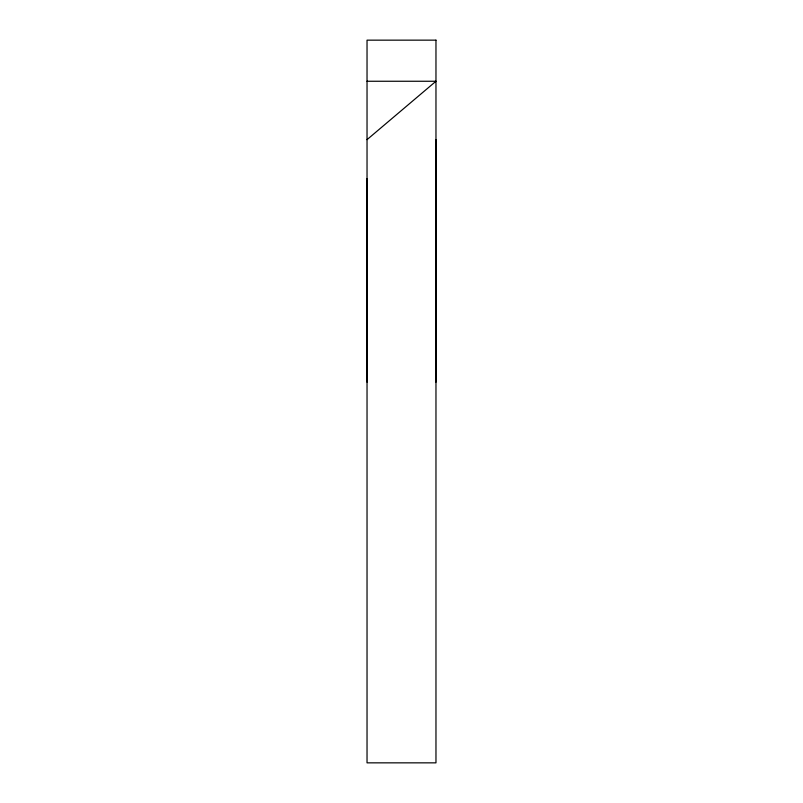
<?xml version="1.0" encoding="UTF-8"?>
<svg xmlns="http://www.w3.org/2000/svg" width="803" height="803" viewBox="0 0 803 803"><rect width="100%" height="100%" fill="white"/><g stroke="black" fill="none" stroke-linecap="round" stroke-linejoin="round"><path stroke-width="1.2" d="M367.031 382.128L367.031 178.567M435.969 382.128L435.969 139.642M367.031 139.642L435.969 81.254L367.031 81.254M435.969 40.16L435.969 762.85L367.031 762.85L367.031 40.16L435.969 40.15"/></g></svg>
